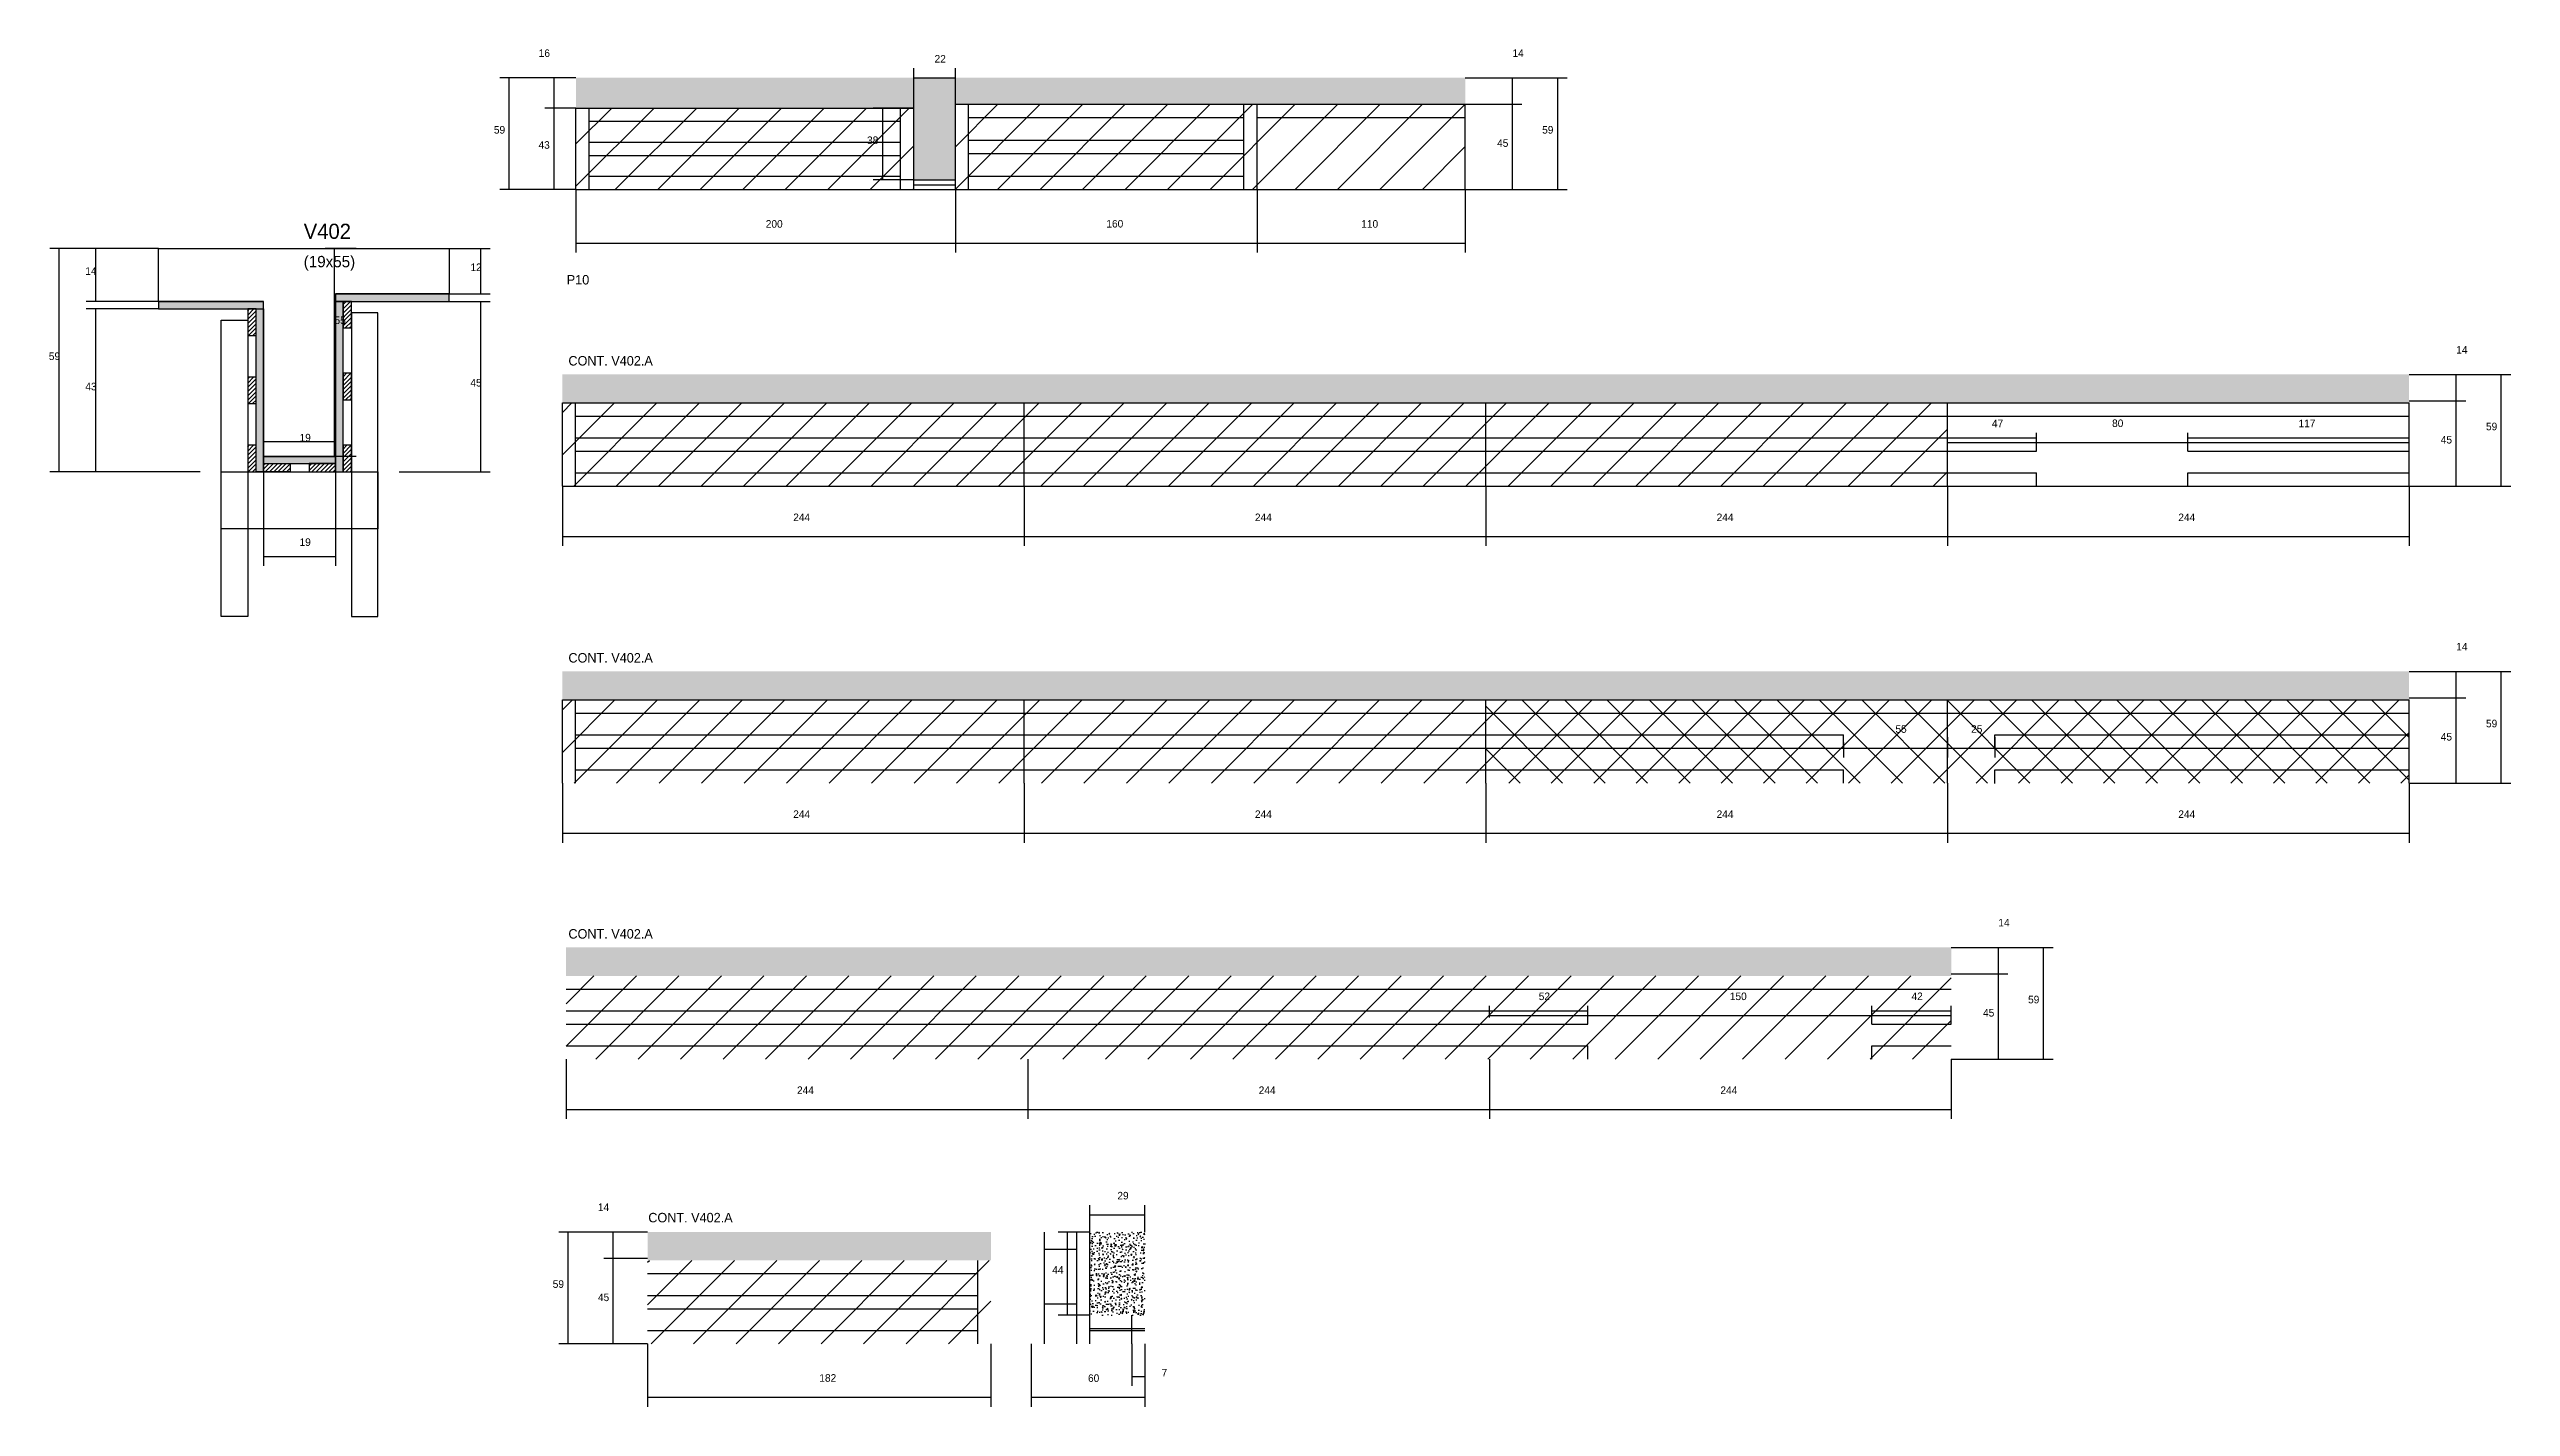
# Model space of a CAD drawing. Header units: metres. Extents: x 3199 to 5706, y 4468 to 5840.
# Drawn here: x 3199 to 4500, y 5123 to 5840 of the extents above; entities that cross this region are included whole.
import ezdxf

# ---------------------------------------------------------------- set-up
doc = ezdxf.new("R2010")
doc.units = ezdxf.units.M
for name, color, linetype in [('CONCRETO', 251, 'Continuous'), ('COTA', 241, 'Continuous'), ('Cota Seção (2x)', 4, 'Continuous'), ('Hachura', 253, 'Continuous'), ('Madeira', 126, 'Continuous'), ('NOMENCLATURA', 7, 'Continuous'), ('Painéis', 200, 'Continuous'), ('REAPROVEITAMENTO', 251, 'Continuous'), ('SARR_2.2x7', 40, 'Continuous'), ('SARR_3.5x7', 81, 'Continuous'), ('SARR_EDITAR', 141, 'Continuous'), ('Texto Seção', 7, 'Continuous')]:
    doc.layers.add(name, color=color, linetype=linetype)

msp = doc.modelspace()

# ---------------------------------------------------------------- hatches: boundary and pattern name
at = {"layer": 'COTA'}
h = msp.add_hatch(dxfattribs=at)
h.set_pattern_fill('AR-CONC', scale=0.03)
h.paths.add_polyline_path([(3678.3, 5771.1), (3678.3, 5811.1), (3678.3, 5811.1), (3947.8, 5811.1), (3947.8, 5811.1), (3947.8, 5825.1), (3947.8, 5825.1), (3477.8, 5825.1), (3477.8, 5825.1), (3477.8, 5809.1), (3477.8, 5809.1), (3656.3, 5809.1), (3656.3, 5809.1), (3656.3, 5771.1), (3656.3, 5771.1), (3678.3, 5771.1)])
h = msp.add_hatch(dxfattribs=at)
h.set_pattern_fill('AR-CONC', scale=0.03)
h.paths.add_polyline_path([(4446.6, 5653.4), (4446.6, 5668.4), (4446.6, 5668.4), (3470.6, 5668.4), (3470.6, 5668.4), (3470.6, 5653.4), (3470.6, 5653.4), (4446.6, 5653.4)])
h = msp.add_hatch(dxfattribs=at)
h.set_pattern_fill('AR-CONC', scale=0.03)
h.paths.add_polyline_path([(4446.6, 5496.5), (4446.6, 5511.5), (4446.6, 5511.5), (3470.6, 5511.5), (3470.6, 5511.5), (3470.6, 5496.5), (3470.6, 5496.5), (4446.6, 5496.5)])
h = msp.add_hatch(dxfattribs=at)
h.set_pattern_fill('AR-CONC', scale=0.03)
h.paths.add_polyline_path([(3472.6, 5365.7), (3472.6, 5350.7), (3472.6, 5350.7), (4204.6, 5350.7), (4204.6, 5350.7), (4204.6, 5365.7), (4204.6, 5365.7), (3472.6, 5365.7)])
h = msp.add_hatch(dxfattribs=at)
h.set_pattern_fill('AR-CONC', scale=0.03)
h.paths.add_polyline_path([(3515.6, 5215.4), (3515.6, 5200.4), (3515.6, 5200.4), (3697.1, 5200.4), (3697.1, 5200.4), (3697.1, 5215.4), (3697.1, 5215.4), (3515.6, 5215.4)])
h = msp.add_hatch(dxfattribs=at)
h.set_pattern_fill('AR-CONC', scale=0.03)
h.paths.add_polyline_path([(3778.4, 5171.4), (3778.4, 5215.4), (3778.4, 5215.4), (3749.4, 5215.4), (3749.4, 5215.4), (3749.4, 5171.4), (3749.4, 5171.4), (3778.4, 5171.4)])
at = {"layer": 'Hachura'}
h = msp.add_hatch(color=8, dxfattribs=at)
h.dxf.hatch_style = 1
h.paths.add_polyline_path([(3410.7, 5707), (3410.7, 5711), (3410.7, 5711), (3350.7, 5711), (3350.7, 5711), (3350.7, 5707), (3350.7, 5707), (3410.7, 5707)])
h = msp.add_hatch(color=8, dxfattribs=at)
h.dxf.hatch_style = 1
h.paths.add_polyline_path([(3312.7, 5703), (3312.7, 5707), (3312.7, 5707), (3257.1, 5707), (3257.1, 5707), (3257.1, 5703), (3257.1, 5703), (3312.7, 5703)])
h = msp.add_hatch(dxfattribs=at)
h.set_pattern_fill('ANSI31', scale=0.5)
h.paths.add_polyline_path([(3304.3, 5689), (3308.7, 5689), (3308.7, 5689), (3308.7, 5703), (3308.7, 5703), (3304.3, 5703), (3304.3, 5703), (3304.3, 5689)])
h = msp.add_hatch(color=8, dxfattribs=at)
h.dxf.hatch_style = 1
h.paths.add_polyline_path([(3308.7, 5703), (3312.7, 5703), (3312.7, 5703), (3312.7, 5617), (3312.7, 5617), (3308.7, 5617), (3308.7, 5617), (3308.7, 5703)])
h = msp.add_hatch(color=8, dxfattribs=at)
h.dxf.hatch_style = 1
h.paths.add_polyline_path([(3354.7, 5707), (3350.7, 5707), (3350.7, 5707), (3350.7, 5617), (3350.7, 5617), (3354.7, 5617), (3354.7, 5617), (3354.7, 5707)])
h = msp.add_hatch(dxfattribs=at)
h.set_pattern_fill('ANSI31', scale=0.5)
h.paths.add_polyline_path([(3354.7, 5693), (3359.1, 5693), (3359.1, 5693), (3359.1, 5707), (3359.1, 5707), (3354.7, 5707), (3354.7, 5707), (3354.7, 5693)])
h = msp.add_hatch(dxfattribs=at)
h.set_pattern_fill('ANSI31', scale=0.5)
h.paths.add_polyline_path([(3304.3, 5653), (3308.7, 5653), (3308.7, 5653), (3308.7, 5667), (3308.7, 5667), (3304.3, 5667), (3304.3, 5667), (3304.3, 5653)])
h = msp.add_hatch(dxfattribs=at)
h.set_pattern_fill('ANSI31', scale=0.5)
h.paths.add_polyline_path([(3354.7, 5655), (3359.1, 5655), (3359.1, 5655), (3359.1, 5669), (3359.1, 5669), (3354.7, 5669), (3354.7, 5669), (3354.7, 5655)])
h = msp.add_hatch(dxfattribs=at)
h.set_pattern_fill('ANSI31', scale=0.5)
h.paths.add_polyline_path([(3304.3, 5617), (3308.7, 5617), (3308.7, 5617), (3308.7, 5631), (3308.7, 5631), (3304.3, 5631), (3304.3, 5631), (3304.3, 5617)])
h = msp.add_hatch(color=8, dxfattribs=at)
h.dxf.hatch_style = 1
h.paths.add_polyline_path([(3350.7, 5621.4), (3350.7, 5625), (3350.7, 5625), (3312.7, 5625), (3312.7, 5625), (3312.7, 5621.4), (3312.7, 5621.4), (3350.7, 5621.4)])
h = msp.add_hatch(dxfattribs=at)
h.set_pattern_fill('ANSI31', scale=0.5)
h.paths.add_polyline_path([(3312.7, 5617), (3312.7, 5621.4), (3312.7, 5621.4), (3326.7, 5621.4), (3326.7, 5621.4), (3326.7, 5617), (3326.7, 5617), (3312.7, 5617)])
h = msp.add_hatch(dxfattribs=at)
h.set_pattern_fill('ANSI31', scale=0.5)
h.paths.add_polyline_path([(3350.7, 5617), (3350.7, 5621.4), (3350.7, 5621.4), (3336.7, 5621.4), (3336.7, 5621.4), (3336.7, 5617), (3336.7, 5617), (3350.7, 5617)])
h = msp.add_hatch(dxfattribs=at)
h.set_pattern_fill('ANSI31', scale=0.5)
h.paths.add_polyline_path([(3354.7, 5617), (3359.1, 5617), (3359.1, 5617), (3359.1, 5631), (3359.1, 5631), (3354.7, 5631), (3354.7, 5631), (3354.7, 5617)])
at = {"layer": 'REAPROVEITAMENTO'}
h = msp.add_hatch(dxfattribs=at)
h.set_pattern_fill('ANSI31', scale=5)
h.paths.add_polyline_path([(3656.3, 5766.1), (3656.3, 5809.1), (3656.3, 5809.1), (3477.8, 5809.1), (3477.8, 5809.1), (3477.8, 5766.1), (3477.8, 5766.1), (3656.3, 5766.1)])
h = msp.add_hatch(dxfattribs=at)
h.set_pattern_fill('ANSI31', scale=5)
h.paths.add_polyline_path([(3947.8, 5766.1), (3947.8, 5811.1), (3947.8, 5811.1), (3678.3, 5811.1), (3678.3, 5811.1), (3678.3, 5766.1), (3678.3, 5766.1), (3947.8, 5766.1)])
h = msp.add_hatch(dxfattribs=at)
h.set_pattern_fill('ANSI31', scale=5)
h.paths.add_polyline_path([(4202.6, 5609.4), (4202.6, 5653.4), (4202.6, 5653.4), (3470.6, 5653.4), (3470.6, 5653.4), (3470.6, 5609.4), (3470.6, 5609.4), (4202.6, 5609.4)])
h = msp.add_hatch(dxfattribs=at)
h.set_pattern_fill('ANSI31', scale=5)
h.paths.add_polyline_path([(3470.6, 5496.5), (3470.6, 5452.5), (3470.6, 5452.5), (3958.6, 5452.5), (3958.6, 5452.5), (3958.6, 5496.5), (3958.6, 5496.5), (3470.6, 5496.5)])
h = msp.add_hatch(dxfattribs=at)
h.set_pattern_fill('ANSI37', scale=5)
h.paths.add_polyline_path([(4446.6, 5452.5), (4446.6, 5496.5), (4446.6, 5496.5), (3958.6, 5496.5), (3958.6, 5496.5), (3958.6, 5452.5), (3958.6, 5452.5), (4446.6, 5452.5)])
h = msp.add_hatch(dxfattribs=at)
h.set_pattern_fill('ANSI31', scale=5)
h.paths.add_polyline_path([(3472.6, 5350.7), (3472.6, 5306.7), (3472.6, 5306.7), (4204.6, 5306.7), (4204.6, 5306.7), (4204.6, 5350.7), (4204.6, 5350.7), (3472.6, 5350.7)])
h = msp.add_hatch(dxfattribs=at)
h.set_pattern_fill('ANSI31', scale=5)
h.paths.add_polyline_path([(3697.1, 5156.4), (3697.1, 5200.4), (3697.1, 5200.4), (3515.6, 5200.4), (3515.6, 5200.4), (3515.6, 5156.4), (3515.6, 5156.4), (3697.1, 5156.4)])

# ---------------------------------------------------------------- linework, layer by layer
at = {"layer": 'CONCRETO'}
msp.add_lwpolyline([(3257.1, 5707), (3257.1, 5735), (3410.7, 5735), (3410.7, 5711), (3350.7, 5711), (3350.7, 5625), (3312.7, 5625), (3312.7, 5707)], close=True, dxfattribs=at)
at = {"layer": 'COTA'}
for p, q in [((3656.3, 5809.1), (3656.3, 5830.1)), ((3678.3, 5811.1), (3678.3, 5830.1)), ((3477.8, 5825.1), (3437.5, 5825.1)), ((3442.5, 5766.1), (3442.5, 5825.1)), ((3477.8, 5825.1), (3461.3, 5825.1)), ((3466.3, 5809.1), (3466.3, 5825.1)), ((3656.3, 5825.1), (3678.3, 5825.1)), ((3947.8, 5825.1), (3977.7, 5825.1)), ((3947.8, 5825.1), (4001.6, 5825.1)), ((3972.7, 5811.1), (3972.7, 5825.1)), ((3996.6, 5766.1), (3996.6, 5825.1)), ((3477.8, 5809.1), (3461.3, 5809.1)), ((3477.8, 5809.1), (3461.3, 5809.1)), ((3466.3, 5766.1), (3466.3, 5809.1)), ((3656.3, 5809.1), (3634.9, 5809.1)), ((3639.9, 5771.1), (3639.9, 5809.1)), ((3947.8, 5811.1), (3977.7, 5811.1)), ((3947.8, 5811.1), (3977.7, 5811.1)), ((3972.7, 5766.1), (3972.7, 5811.1)), ((3477.8, 5766.1), (3437.5, 5766.1)), ((3477.8, 5766.1), (3461.3, 5766.1)), ((3477.8, 5766.1), (3477.8, 5732.8)), ((3656.3, 5771.1), (3634.9, 5771.1)), ((3678.3, 5766.1), (3678.3, 5732.8)), ((3678.3, 5766.1), (3678.3, 5732.8)), ((3837.8, 5766.1), (3837.8, 5732.8)), ((3837.8, 5766.1), (3837.8, 5732.8)), ((3947.8, 5766.1), (3977.7, 5766.1)), ((3947.8, 5766.1), (4001.6, 5766.1)), ((3947.8, 5766.1), (3947.8, 5732.8)), ((3477.8, 5737.8), (3678.3, 5737.8)), ((3678.3, 5737.8), (3837.8, 5737.8)), ((3837.8, 5737.8), (3947.8, 5737.8)), ((3257.1, 5735), (3199.7, 5735)), ((3204.7, 5617), (3204.7, 5735)), ((3257.1, 5735), (3219, 5735)), ((3224, 5707), (3224, 5735)), ((3410.7, 5735), (3432.5, 5735)), ((3427.5, 5711), (3427.5, 5735)), ((3410.7, 5711), (3432.5, 5711)), ((3257.1, 5707), (3219, 5707)), ((3257.1, 5703), (3219, 5703)), ((3224, 5617), (3224, 5703)), ((3410.7, 5707), (3432.5, 5707)), ((3427.5, 5617), (3427.5, 5707)), ((4446.6, 5668.4), (4476.5, 5668.4)), ((4446.6, 5668.4), (4500.3, 5668.4)), ((4471.5, 5654.4), (4471.5, 5668.4)), ((4495.3, 5609.4), (4495.3, 5668.4)), ((4446.6, 5654.4), (4476.5, 5654.4)), ((4446.6, 5654.4), (4476.5, 5654.4)), ((4471.5, 5609.4), (4471.5, 5654.4)), ((4202.6, 5631.4), (4202.6, 5637.4)), ((4249.6, 5632.4), (4249.6, 5637.5)), ((4249.6, 5631.4), (4249.6, 5637.4)), ((4329.6, 5632.5), (4329.6, 5637.5)), ((4329.6, 5632.4), (4329.6, 5637.5)), ((4446.6, 5627.9), (4446.6, 5637.5)), ((4202.6, 5632.4), (4249.6, 5632.4)), ((4249.6, 5632.5), (4329.6, 5632.5)), ((4329.6, 5632.5), (4446.6, 5632.5)), ((3279.1, 5617), (3199.7, 5617)), ((3279.1, 5617), (3219, 5617)), ((3312.7, 5617), (3312.7, 5567.3)), ((3350.7, 5617), (3350.7, 5567.3)), ((3384.3, 5617), (3432.5, 5617)), ((3470.6, 5609.4), (3470.6, 5577.8)), ((3714.6, 5609.4), (3714.6, 5577.8)), ((3714.6, 5609.4), (3714.6, 5577.8)), ((3958.6, 5609.4), (3958.6, 5577.8)), ((3958.6, 5609.4), (3958.6, 5577.8)), ((4202.6, 5609.4), (4202.6, 5577.8)), ((4202.6, 5609.4), (4202.6, 5577.8)), ((4446.6, 5609.4), (4476.5, 5609.4)), ((4446.6, 5609.4), (4500.3, 5609.4)), ((4446.6, 5609.4), (4446.6, 5577.8)), ((3470.6, 5582.8), (3714.6, 5582.8)), ((3714.6, 5582.8), (3958.6, 5582.8)), ((3958.6, 5582.8), (4202.6, 5582.8)), ((4202.6, 5582.8), (4446.6, 5582.8)), ((3312.7, 5572.3), (3350.7, 5572.3)), ((4446.6, 5511.5), (4476.5, 5511.5)), ((4446.6, 5511.5), (4500.3, 5511.5)), ((4471.5, 5497.5), (4471.5, 5511.5)), ((4495.3, 5452.5), (4495.3, 5511.5)), ((4446.6, 5497.5), (4476.5, 5497.5)), ((4446.6, 5497.5), (4476.5, 5497.5)), ((4471.5, 5452.5), (4471.5, 5497.5)), ((4202.6, 5476.8), (4202.6, 5466)), ((4227.6, 5476.8), (4227.6, 5466)), ((4147.6, 5474), (4147.6, 5466)), ((4147.6, 5471), (4202.6, 5471)), ((4202.6, 5471), (4202.6, 5476)), ((4202.6, 5471), (4227.6, 5471)), ((3470.6, 5452.5), (3470.6, 5421)), ((3714.6, 5452.5), (3714.6, 5421)), ((3714.6, 5452.5), (3714.6, 5421)), ((3958.6, 5452.5), (3958.6, 5421)), ((3958.6, 5452.5), (3958.6, 5421)), ((4202.6, 5452.5), (4202.6, 5421)), ((4202.6, 5452.5), (4202.6, 5421)), ((4446.6, 5452.5), (4476.5, 5452.5)), ((4446.6, 5452.5), (4500.3, 5452.5)), ((4446.6, 5452.5), (4446.6, 5421)), ((3470.6, 5426), (3714.6, 5426)), ((3714.6, 5426), (3958.6, 5426)), ((3958.6, 5426), (4202.6, 5426)), ((4202.6, 5426), (4446.6, 5426)), ((4204.6, 5365.7), (4234.5, 5365.7)), ((4204.6, 5365.7), (4258.4, 5365.7)), ((4229.5, 5351.7), (4229.5, 5365.7)), ((4253.4, 5306.7), (4253.4, 5365.7)), ((4204.6, 5351.7), (4234.5, 5351.7)), ((4204.6, 5351.7), (4234.5, 5351.7)), ((4229.5, 5306.7), (4229.5, 5351.7)), ((3960.6, 5328.7), (3960.6, 5334.8)), ((4012.6, 5328.7), (4012.6, 5334.8)), ((4012.6, 5329.8), (4012.6, 5334.8)), ((4162.6, 5329.8), (4162.6, 5334.8)), ((4162.6, 5329.8), (4162.6, 5334.8)), ((4204.6, 5325.2), (4204.6, 5334.8)), ((3960.6, 5329.8), (4012.6, 5329.8)), ((4012.6, 5329.8), (4162.6, 5329.8)), ((4162.6, 5329.8), (4204.6, 5329.8)), ((3472.6, 5306.7), (3472.6, 5275.2)), ((3716.6, 5306.7), (3716.6, 5275.2)), ((3716.6, 5306.7), (3716.6, 5275.2)), ((3960.6, 5306.7), (3960.6, 5275.2)), ((3960.6, 5306.7), (3960.6, 5275.2)), ((4204.6, 5306.7), (4234.5, 5306.7)), ((4204.6, 5306.7), (4258.4, 5306.7)), ((4204.6, 5306.7), (4204.6, 5275.2)), ((3472.6, 5280.2), (3716.6, 5280.2)), ((3716.6, 5280.2), (3960.6, 5280.2)), ((3960.6, 5280.2), (4204.6, 5280.2)), ((3749.4, 5215.4), (3749.4, 5229.5)), ((3749.4, 5224.5), (3778.4, 5224.5)), ((3778.4, 5215.4), (3778.4, 5229.5)), ((3515.6, 5215.4), (3468.7, 5215.4)), ((3473.7, 5156.4), (3473.7, 5215.4)), ((3515.6, 5215.4), (3492.5, 5215.4)), ((3497.5, 5201.4), (3497.5, 5215.4)), ((3749.4, 5215.4), (3732.6, 5215.4)), ((3737.6, 5171.4), (3737.6, 5215.4)), ((3515.6, 5201.4), (3492.5, 5201.4)), ((3515.6, 5201.4), (3492.5, 5201.4)), ((3497.5, 5156.4), (3497.5, 5201.4)), ((3749.4, 5171.4), (3732.6, 5171.4)), ((3515.6, 5156.4), (3468.7, 5156.4)), ((3515.6, 5156.4), (3492.5, 5156.4)), ((3515.6, 5156.4), (3515.6, 5123.1)), ((3697.1, 5156.4), (3697.1, 5123.1)), ((3718.4, 5156.4), (3718.4, 5123.1)), ((3771.5, 5156.4), (3771.5, 5134.1)), ((3778.4, 5156.4), (3778.4, 5123.1)), ((3778.5, 5156.4), (3778.5, 5134.1)), ((3771.5, 5139.1), (3778.5, 5139.1)), ((3515.6, 5128.1), (3697.1, 5128.1)), ((3718.4, 5128.1), (3778.4, 5128.1))]:
    msp.add_line(p, q, dxfattribs=at)
at = {"layer": 'Cota Seção (2x)'}
for p, q in [((3361.7, 5735), (3345.2, 5735)), ((3350.2, 5625), (3350.2, 5735)), ((3312.7, 5617), (3312.7, 5638)), ((3312.7, 5633), (3350.7, 5633)), ((3350.7, 5617), (3350.7, 5638)), ((3361.7, 5625), (3345.2, 5625))]:
    msp.add_line(p, q, dxfattribs=at)
at = {"layer": 'Madeira'}
for points in [[(3304.3, 5689), (3308.7, 5689), (3308.7, 5703), (3304.3, 5703)], [(3354.7, 5693), (3359.1, 5693), (3359.1, 5707), (3354.7, 5707)], [(3304.3, 5653), (3308.7, 5653), (3308.7, 5667), (3304.3, 5667)], [(3354.7, 5655), (3359.1, 5655), (3359.1, 5669), (3354.7, 5669)], [(3304.3, 5617), (3308.7, 5617), (3308.7, 5631), (3304.3, 5631)], [(3312.7, 5617), (3312.7, 5621.4), (3326.7, 5621.4), (3326.7, 5617)], [(3350.7, 5617), (3350.7, 5621.4), (3336.7, 5621.4), (3336.7, 5617)], [(3354.7, 5617), (3359.1, 5617), (3359.1, 5631), (3354.7, 5631)]]:
    msp.add_lwpolyline(points, close=True, dxfattribs=at)
at = {"layer": 'Painéis'}
for p, q in [((3477.8, 5809.1), (3656.3, 5809.1)), ((3477.8, 5766.1), (3477.8, 5809.1)), ((3656.3, 5771.1), (3656.3, 5809.1)), ((3678.3, 5811.1), (3837.8, 5811.1)), ((3678.3, 5766.1), (3678.3, 5811.1)), ((3837.8, 5811.1), (3947.8, 5811.1)), ((3837.8, 5766.1), (3837.8, 5811.1)), ((3947.8, 5766.1), (3947.8, 5811.1)), ((3477.8, 5766.1), (3678.3, 5766.1)), ((3656.3, 5771.1), (3678.3, 5771.1)), ((3678.3, 5766.1), (3678.3, 5771.1)), ((3678.3, 5766.1), (3837.8, 5766.1)), ((3837.8, 5766.1), (3947.8, 5766.1)), ((3350.7, 5711), (3410.7, 5711)), ((3257.1, 5707), (3312.7, 5707)), ((3470.6, 5653.4), (4446.6, 5653.4)), ((3470.6, 5609.4), (3470.6, 5653.4)), ((3714.6, 5609.4), (3714.6, 5653.4)), ((3958.6, 5609.4), (3958.6, 5653.4)), ((4202.6, 5609.4), (4202.6, 5653.4)), ((4446.6, 5609.4), (4446.6, 5653.4)), ((3312.7, 5625), (3350.7, 5625)), ((3470.6, 5609.4), (4446.6, 5609.4)), ((3470.6, 5496.5), (4446.6, 5496.5)), ((3470.6, 5452.5), (3470.6, 5496.5)), ((3714.6, 5452.5), (3714.6, 5496.5)), ((3958.6, 5452.5), (3958.6, 5496.5)), ((4202.6, 5452.5), (4202.6, 5496.5)), ((4446.6, 5452.5), (4446.6, 5496.5))]:
    msp.add_line(p, q, dxfattribs=at)
for points in [[(3410.7, 5707), (3410.7, 5711), (3350.7, 5711), (3350.7, 5707)], [(3312.7, 5703), (3312.7, 5707), (3257.1, 5707), (3257.1, 5703)], [(3308.7, 5703), (3312.7, 5703), (3312.7, 5617), (3308.7, 5617)], [(3354.7, 5707), (3350.7, 5707), (3350.7, 5617), (3354.7, 5617)], [(3350.7, 5621.4), (3350.7, 5625), (3312.7, 5625), (3312.7, 5621.4)]]:
    msp.add_lwpolyline(points, close=True, dxfattribs=at)
at = {"layer": 'SARR_2.2x7'}
for p, q in [((3484.8, 5766.1), (3484.8, 5809.1)), ((3484.8, 5802.1), (3649.3, 5802.1)), ((3649.3, 5766.1), (3649.3, 5809.1)), ((3656.3, 5766.1), (3656.3, 5809.1)), ((3685.3, 5766.1), (3685.3, 5811.1)), ((3685.3, 5804.1), (3830.8, 5804.1)), ((3830.8, 5766.1), (3830.8, 5811.1)), ((3837.8, 5804.1), (3947.8, 5804.1)), ((3484.8, 5791.1), (3649.3, 5791.1)), ((3685.3, 5792.1), (3830.8, 5792.1)), ((3484.8, 5784.1), (3649.3, 5784.1)), ((3685.3, 5785.1), (3830.8, 5785.1)), ((3484.8, 5773.1), (3649.3, 5773.1)), ((3685.3, 5773.1), (3830.8, 5773.1)), ((3477.5, 5609.4), (3477.5, 5653.4)), ((3477.5, 5646.4), (3714.6, 5646.4)), ((3714.6, 5646.4), (3958.6, 5646.4)), ((3958.6, 5646.4), (4202.6, 5646.4)), ((4202.6, 5646.4), (4446.6, 5646.4)), ((3477.5, 5634.9), (3714.6, 5634.9)), ((3714.6, 5634.9), (3958.6, 5634.9)), ((3958.6, 5634.9), (4202.6, 5634.9)), ((4202.6, 5634.9), (4249.6, 5634.9)), ((4249.6, 5627.9), (4249.6, 5634.9)), ((4329.6, 5634.9), (4446.6, 5634.9)), ((4329.6, 5627.9), (4329.6, 5634.9)), ((3477.5, 5627.9), (3714.6, 5627.9)), ((3714.6, 5627.9), (3958.6, 5627.9)), ((3958.6, 5627.9), (4202.6, 5627.9)), ((4202.6, 5627.9), (4249.6, 5627.9)), ((4329.6, 5627.9), (4446.6, 5627.9)), ((3477.5, 5616.4), (3714.6, 5616.4)), ((3714.6, 5616.4), (3958.6, 5616.4)), ((3958.6, 5616.4), (4202.6, 5616.4)), ((4202.6, 5616.4), (4249.6, 5616.4)), ((4249.6, 5609.4), (4249.6, 5616.4)), ((4329.6, 5616.4), (4446.6, 5616.4)), ((4329.6, 5609.4), (4329.6, 5616.4)), ((3477.5, 5452.5), (3477.5, 5496.5)), ((3477.5, 5489.5), (3714.6, 5489.5)), ((3477.5, 5478), (3714.6, 5478)), ((3714.6, 5489.5), (3958.6, 5489.5)), ((3714.6, 5478), (3958.6, 5478)), ((3958.6, 5489.5), (4202.6, 5489.5)), ((3958.6, 5478), (4147.6, 5478)), ((4147.6, 5471), (4147.6, 5478)), ((4202.6, 5489.5), (4446.6, 5489.5)), ((4227.6, 5478), (4446.6, 5478)), ((4227.6, 5471), (4227.6, 5478)), ((3477.5, 5471), (3714.6, 5471)), ((3714.6, 5471), (3958.6, 5471)), ((3958.6, 5471), (4147.6, 5471)), ((4227.6, 5471), (4446.6, 5471)), ((3477.5, 5459.5), (3714.6, 5459.5)), ((3714.6, 5459.5), (3958.6, 5459.5)), ((3958.6, 5459.5), (4147.6, 5459.5)), ((4147.6, 5452.5), (4147.6, 5459.5)), ((4227.6, 5459.5), (4446.6, 5459.5)), ((4227.6, 5452.4), (4227.6, 5459.5)), ((3472.6, 5343.7), (3716.6, 5343.7)), ((3716.6, 5343.7), (3960.6, 5343.7)), ((3960.6, 5343.7), (4204.6, 5343.7)), ((3472.6, 5332.2), (3716.6, 5332.2)), ((3472.6, 5325.2), (3716.6, 5325.2)), ((3716.6, 5332.2), (3960.6, 5332.2)), ((3716.6, 5325.2), (3960.6, 5325.2)), ((3960.6, 5332.2), (4012.6, 5332.2)), ((3960.6, 5325.2), (4012.6, 5325.2)), ((4012.6, 5325.2), (4012.6, 5332.2)), ((4162.6, 5332.2), (4204.6, 5332.2)), ((4162.6, 5325.2), (4162.6, 5332.2)), ((4162.6, 5325.2), (4204.6, 5325.2)), ((3472.6, 5313.7), (3716.6, 5313.7)), ((3716.6, 5313.7), (3960.6, 5313.7)), ((3960.6, 5313.7), (4012.6, 5313.7)), ((4012.6, 5306.7), (4012.6, 5313.7)), ((4162.6, 5313.7), (4204.6, 5313.7)), ((4162.6, 5306.7), (4162.6, 5313.7)), ((3725.4, 5156.4), (3725.4, 5215.4)), ((3725.4, 5206.4), (3742.4, 5206.4)), ((3742.4, 5156.4), (3742.4, 5215.4)), ((3749.4, 5156.4), (3749.4, 5215.4)), ((3515.6, 5193.4), (3690.2, 5193.4)), ((3690.2, 5156.4), (3690.2, 5200.4)), ((3515.6, 5181.9), (3690.2, 5181.9)), ((3515.6, 5174.9), (3690.2, 5174.9)), ((3725.4, 5177.4), (3742.4, 5177.4)), ((3771.5, 5156.4), (3771.5, 5171.4)), ((3515.6, 5163.4), (3690.2, 5163.4)), ((3749.4, 5164.4), (3778.4, 5164.4)), ((3749.4, 5163.4), (3778.4, 5163.4))]:
    msp.add_line(p, q, dxfattribs=at)
at = {"layer": 'SARR_3.5x7'}
for points in [[(3373.1, 5701), (3359.1, 5701), (3359.1, 5540.5), (3373.1, 5540.5)], [(3290.3, 5697), (3304.3, 5697), (3304.3, 5540.5), (3290.3, 5540.5)], [(3290.3, 5617), (3373.1, 5617), (3373.1, 5586.9), (3290.3, 5586.9)]]:
    msp.add_lwpolyline(points, close=True, dxfattribs=at)
at = {"layer": 'SARR_EDITAR'}
msp.add_line((3656.3, 5768.6), (3678.3, 5768.6), dxfattribs=at)

# ---------------------------------------------------------------- texts
at = {"layer": 'COTA'}
for s, p in [('16', (3458.1, 5836.1)), ('22', (3667.3, 5833.1)), ('14', (3972.7, 5836.1)), ('59', (3434.4, 5795.6)), ('43', (3458, 5787.6)), ('38', (3631.6, 5790.1)), ('45', (3964.6, 5788.6)), ('59', (3988.4, 5795.6)), ('200', (3578.1, 5745.9)), ('160', (3758.1, 5746)), ('110', (3892.8, 5745.9)), ('14', (3218.5, 5721)), ('12', (3422, 5723)), ('59', (3199.2, 5676)), ('14', (4471.5, 5679.4)), ('43', (3218.5, 5660)), ('45', (3422, 5662)), ('47', (4226.1, 5640.5)), ('80', (4289.6, 5640.6)), ('117', (4388.1, 5640.5)), ('45', (4463.3, 5631.9)), ('59', (4487.2, 5638.9)), ('244', (3592.6, 5590.9)), ('244', (3836.6, 5590.9)), ('244', (4080.6, 5590.9)), ('244', (4324.6, 5590.9)), ('19', (3331.7, 5577.8)), ('14', (4471.5, 5522.6)), ('55', (4175.1, 5479.1)), ('25', (4215.1, 5479.1)), ('45', (4463.3, 5475)), ('59', (4487.2, 5482)), ('244', (3592.6, 5434.1)), ('244', (3836.6, 5434.1)), ('244', (4080.6, 5434.1)), ('244', (4324.6, 5434.1)), ('14', (4229.5, 5376.8)), ('52', (3986.6, 5337.9)), ('150', (4087.6, 5337.9)), ('42', (4183.6, 5337.9)), ('59', (4245.2, 5336.2)), ('45', (4221.4, 5329.2)), ('244', (3594.6, 5288.3)), ('244', (3838.6, 5288.3)), ('244', (4082.6, 5288.3)), ('14', (3489.4, 5226.5)), ('29', (3763.9, 5232.6)), ('44', (3729.5, 5193.4)), ('59', (3465.5, 5185.9)), ('45', (3489.4, 5178.9)), ('182', (3606.4, 5136.3)), ('60', (3748.4, 5136.2)), ('7', (3787.3, 5139.1))]:
    msp.add_text(s, height=4, dxfattribs=at).set_placement(p)
at = {"layer": 'Cota Seção (2x)'}
for s, p in [('55', (3350.2, 5695)), ('19', (3331.7, 5633))]:
    msp.add_text(s, height=4, dxfattribs=at).set_placement(p)
at = {"layer": 'NOMENCLATURA'}
msp.add_text('P10', height=5, dxfattribs=at).set_placement((3472.9, 5715.9))
at = {"layer": 'Texto Seção'}
for s, height, p in [('V402', 8, (3333.9, 5740)), ('(19x55)', 6, (3333.9, 5725)), ('CONT. V402.A', 5, (3473.8, 5673.1)), ('CONT. V402.A', 5, (3473.8, 5516.2)), ('CONT. V402.A', 5, (3473.8, 5370.4)), ('CONT. V402.A', 5, (3516, 5220.5))]:
    msp.add_text(s, height=height, dxfattribs=at).set_placement(p)

doc.saveas('drawing.dxf')
